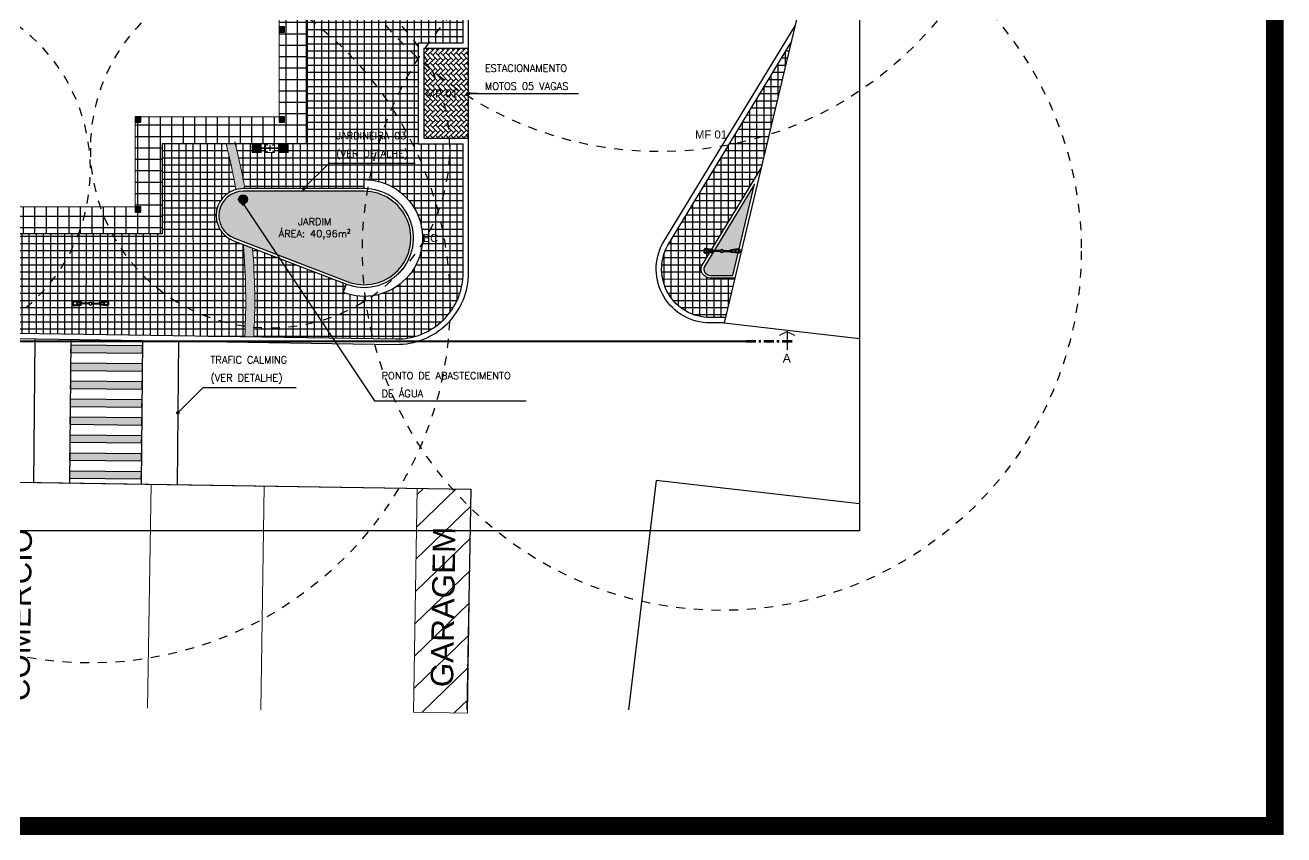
# Model space of a CAD drawing. Extents: x 387222 to 388513, y 9633222 to 9634061.
# Drawn here: x 388008.6 to 388078.6, y 9633396.9 to 9633442 of the extents above; entities that cross this region are included whole.
import ezdxf
from ezdxf.enums import TextEntityAlignment as Align

# ---------------------------------------------------------------- set-up
doc = ezdxf.new("R2010")
doc.units = 0
doc.header["$LTSCALE"] = 0.04921259842519685
doc.set_wipeout_variables(frame=1)
for name, pattern in [('ACAD_PROJEÇÃO', [0.2, 0.1, -0.1]), ('CONTINUO', [0]), ('DASHDOT', [1, 0.5, -0.25, 0, -0.25])]:
    doc.linetypes.add(name, pattern=pattern)
doc.layers.get('Defpoints').update_dxf_attribs({"color": 8})
for name, color, linetype in [('AI-Cotas', 12, 'Continuous'), ('BANCO', 2, 'Continuous'), ('Camada 1', 7, 'Continuous'), ('DLXLUM03', 2, 'Continuous'), ('DLXLUM07', 2, 'Continuous'), ('HACHURA', 253, 'Continuous'), ('MEIO-FIO', 3, 'Continuous'), ('P01', 22, 'Continuous'), ('P04', 41, 'Continuous'), ('P08', 8, 'Continuous'), ('P2', 2, 'Continuous'), ('P6', 4, 'Continuous'), ('SINAH_IMPLANTAR', 7, 'Continuous'), ('Texto', 2, 'Continuous')]:
    doc.layers.add(name, color=color, linetype=linetype)
for name, color, linetype, lineweight in [('ARQ_ALVENARIA', 1, 'Continuous', 0), ('ARQ_PISO', 7, 'Continuous', 13), ('Layout', 8, 'Continuous', 13), ('PAISAGISMO', 73, 'Continuous', 25), ('POSTE 5m', 6, 'Continuous', 13)]:
    doc.layers.add(name, color=color, linetype=linetype, lineweight=lineweight)
doc.styles.add('COTA_200', font='romans.shx', dxfattribs={"height": 0.4})
doc.styles.add('RS200', font='romans.shx', dxfattribs={"height": 0.4})
doc.styles.add('RUA_200', font='arial.ttf', dxfattribs={"height": 0.45})
doc.styles.add('SANS', font='SAS_____.PFB')
doc.styles.add('T7', font='arial.ttf')
doc.dimstyles.new('Cota 200', dxfattribs={"dimscale": 0.2, "dimtxt": 0.4, "dimasz": 1, "dimexe": 1.25, "dimexo": 0.625, "dimgap": 1, "dimtad": 1, "dimzin": 4, "dimdsep": 46, "dimtxsty": 'RS200', "dimblk": 'DOT', "dimcen": 0.1, "dimclrt": 2, "dimadec": 0, "dimazin": 0, "dimtfac": 1, "dimtix": 1, "dimtmove": 0, "dimatfit": 3, "dimldrblk": 'DOT', "dimfxl": 1, "dimarcsym": 0})
pattern_1 = [(90, (0, 0), (-0.396875, 1.124255375002021e-16), []), (180, (0, 0), (-1.367271224207824e-16, -0.396875), [])]

# ---------------------------------------------------------------- blocks, each defined once
blk = doc.blocks.new('A$C2188079F')
at = {"layer": 'Layout'}
h = blk.add_hatch(dxfattribs=at)
h.set_pattern_fill('LINE', color=256, scale=0.4, angle=45.80543982138884, style=0)
h.set_pattern_definition([(45.80543982138884, (2.069106477312744, 57.00632724538445), (-0.9105605299318542, 0.8853132334548156), [])])
h.paths.add_polyline_path([(41.19592950423248, 12.90303795412183), (38.19622592255473, 12.86086661182344), (38.37141798762605, 0.3992221169173717), (41.3711215693038, 0.4413934592157602)])
for p, q in [((3.158347681164742e-07, 12.32388486340642), (41.19592950423248, 12.90303795412183)), ((23.39768825296778, 12.65282132849097), (23.57288031798089, 0.1911768335849047)), ((29.69706577446777, 12.74138114415109), (29.87225783948088, 0.2797366511076689)), ((38.19622592255473, 12.86086661182344), (38.37141798762605, 0.3992221169173717)), ((41.19592950423248, 12.90303795412183), (41.3711215693038, 0.4413934592157602)), ((9.799032016017009, 12.46164458058774), (9.974224081030115, 8.568167686462402e-08)), ((41.3711215693038, 0.4413934592157602), (38.37141798762605, 0.3992221169173717))]:
    blk.add_line(p, q, dxfattribs=at)
at = {"layer": 'Layout', "char_height": 1.25, "width": 15.72225240717143, "attachment_point": 1, "rotation": 90.80543982138883, "style": 'T7'}
for s, insert in [('GARAGEM', (39.2760995500721, 1.837821006774902)), ('COMERCIO', (15.73768913687672, 0.3603971693664789))]:
    blk.add_mtext(s, dxfattribs=dict(at, insert=insert))
blk = doc.blocks.new('A$C25162ABB')
at = {"layer": 'SINAH_IMPLANTAR'}
h = blk.add_hatch(color=256, dxfattribs=at)
h.dxf.hatch_style = 1
h.paths.add_polyline_path([(2.018109218392055, 7.351167233660817), (6.016661224479321, 7.458786258473992), (6.005899321986362, 7.85864146053791), (2.007347315899096, 7.751022435724735)])
h = blk.add_hatch(color=256, dxfattribs=at)
h.dxf.hatch_style = 1
h.paths.add_polyline_path([(2.045013973664027, 6.35152923129499), (6.043565979751293, 6.459148256108165), (6.032804077258334, 6.859003458172083), (2.034252071171068, 6.751384433358908)])
h = blk.add_hatch(color=256, dxfattribs=at)
h.dxf.hatch_style = 1
h.paths.add_polyline_path([(2.071918728819583, 5.351891230791807), (6.070470734906849, 5.459510255604982), (6.059708832413889, 5.8593654576689), (2.061156826326624, 5.751746432855725)])
h = blk.add_hatch(color=256, dxfattribs=at)
h.dxf.hatch_style = 1
h.paths.add_polyline_path([(2.098823484091554, 4.352253226563334), (6.09737549017882, 4.45987225137651), (6.086613587685861, 4.859727453440428), (2.088061581598595, 4.752108428627253)])
h = blk.add_hatch(color=256, dxfattribs=at)
h.dxf.hatch_style = 1
h.paths.add_polyline_path([(2.12572823924711, 3.352615227922797), (6.124280245334376, 3.460234252735972), (6.113518342841417, 3.860089454799891), (2.114966336754151, 3.752470429986715)])
h = blk.add_hatch(color=256, dxfattribs=at)
h.dxf.hatch_style = 1
h.paths.add_polyline_path([(2.152632994402666, 2.35297722555697), (6.151185000489932, 2.460596250370145), (6.140423097996973, 2.860451452434063), (2.141871091909707, 2.752832427620888)])
h = blk.add_hatch(color=256, dxfattribs=at)
h.dxf.hatch_style = 1
h.paths.add_polyline_path([(2.179537749558222, 1.353339226916432), (6.178089755645487, 1.460958251729608), (6.167327853152528, 1.860813453793526), (2.168775847065262, 1.75319442898035)])
h = blk.add_hatch(color=256, dxfattribs=at)
h.dxf.hatch_style = 1
h.paths.add_polyline_path([(2.206442504830193, 0.3537012226879597), (6.204994510917459, 0.4613202475011349), (6.1942326084245, 0.861175449565053), (2.195680602337234, 0.7535564247518778)])
at = {"layer": 'Camada 1'}
for points in [[(-1.137377694249153e-07, 7.997104324400425), (0.2152379263425246, 3.688037395477295e-07)], [(1.999275889364071, 8.050913834944367), (2.214513929444365, 0.053809879347682)], [(5.997827895567752, 8.158532856032252), (6.213065935648046, 0.1614289004355669)], [(7.997103898669593, 8.212342366576195), (8.212341938749887, 0.2152384109795094)]]:
    blk.add_lwpolyline(points, dxfattribs=at)
at = {"layer": 'SINAH_IMPLANTAR'}
for points in [[(2.018109218392055, 7.351167233660817), (6.016661224479321, 7.458786258473992), (6.005899321986362, 7.85864146053791), (2.007347315899096, 7.751022435724735)], [(2.045013973664027, 6.35152923129499), (6.043565979751293, 6.459148256108165), (6.032804077258334, 6.859003458172083), (2.034252071171068, 6.751384433358908)], [(2.071918728819583, 5.351891230791807), (6.070470734906849, 5.459510255604982), (6.059708832413889, 5.8593654576689), (2.061156826326624, 5.751746432855725)], [(2.098823484091554, 4.352253226563334), (6.09737549017882, 4.45987225137651), (6.086613587685861, 4.859727453440428), (2.088061581598595, 4.752108428627253)], [(2.12572823924711, 3.352615227922797), (6.124280245334376, 3.460234252735972), (6.113518342841417, 3.860089454799891), (2.114966336754151, 3.752470429986715)], [(2.152632994402666, 2.35297722555697), (6.151185000489932, 2.460596250370145), (6.140423097996973, 2.860451452434063), (2.141871091909707, 2.752832427620888)], [(2.179537749558222, 1.353339226916432), (6.178089755645487, 1.460958251729608), (6.167327853152528, 1.860813453793526), (2.168775847065262, 1.75319442898035)], [(2.206442504830193, 0.3537012226879597), (6.204994510917459, 0.4613202475011349), (6.1942326084245, 0.861175449565053), (2.195680602337234, 0.7535564247518778)]]:
    blk.add_lwpolyline(points, close=True, dxfattribs=at)
blk = doc.blocks.new('Ind-corte05')
blk.add_line((0.3515625, 1.500000000000014), (-0.3124456740292771, 1.5))
for points, const_width in [([(0, 1.6875), (0, 1.3125)], 0.09375), ([(0.2109375, 1.78125), (0.3515625, 1.5), (0.2109375, 1.21875)], 0.0375), ([(0, 1.21875), (0, 1.125)], 0.09375), ([(0, 1.03125), (0, 0.65625)], 0.09375), ([(0, 0.5625), (0, 0.46875)], 0.09375), ([(0, 0.375), (0, 0)], 0.09375)]:
    blk.add_lwpolyline(points, dxfattribs=dict(const_width=const_width))
at = {"color": 4, "style": 'SANS'}
blk.add_attdef('CORTE', text='', height=0.5, rotation=90, dxfattribs=at).set_placement((-0.3913552443832202, 1.5), align=Align.CENTER)
blk = doc.blocks.new('_Dot')
at = {"color": 0, "linetype": 'ByBlock', "lineweight": -2}
blk.add_line((-0.5, 0), (-1, 0), dxfattribs=at)
at = {"color": 0, "linetype": 'ByBlock', "const_width": 0.5}
blk.add_lwpolyline([(-0.25, 0, 1), (0.25, 0, 1)], format="xyb", close=True, dxfattribs=at)
blk = doc.blocks.new('POSTE 5m')
for points in [[(-0.02494806883356659, 1.000000000001052), (0.02494806884550371, 1.000000000000767)], [(-0.02494806883356659, -1.000000000000142), (0.02494806884550371, -0.9999999999998579)]]:
    blk.add_lwpolyline(points)
blk.add_wipeout([(-0.2500000000015348, 0.24999999999851602), (0.24999999999846523, 0.2500000000014778), (0.2500000000014271, -0.24999999999852213), (-0.24999999999857292, -0.250000000001484)])
blk.add_wipeout([(-0.024948068838058113, 0.24999999999968284), (-0.2500000000015916, 0.24999999999851602), (-0.24999999999862976, -0.250000000001484), (-0.02494806883805123, -0.25000000000014666), (-0.024948068839482918, -0.008316022882498709), (-0.1538388126940095, -0.008316022883268782), (-0.15383881269410798, 0.008316022880530613), (-0.024948068839467707, 0.00831602288087436)])
for p, q in [((-0.03863345511689431, 0.2499999999997726), (-0.2500000000015348, 0.2499999999985221)), ((-0.03863345511416583, -0.2500000000002274), (-0.2499999999985789, -0.2500000000014779))]:
    blk.add_line(p, q)
blk.add_lwpolyline([(-0.2500000000015348, 0.2499999999985221), (-0.2499999999985789, -0.2500000000014779)])
blk.add_wipeout([(0.024948068841008864, 0.250000000000132), (0.249999999998461, 0.25000000000146927), (0.25000000000142286, -0.2499999999985307), (0.02494806884101486, -0.24999999999986802), (0.024948068839583226, -0.008316022882224832), (0.15383881269416666, -0.008316022881454754), (0.15383881269406807, 0.00831602288234464), (0.024948068839598325, 0.008316022882000892)])
h = blk.add_hatch(color=256)
h.dxf.hatch_style = 1
h.paths.add_polyline_path([(-0.2499999999940314, 1.000000000000909), (0.2500000000059686, 1.000000000000909), (0.2500000000059686, 0.5000000000009095), (-0.2499999999940314, 0.5000000000009095)])
h = blk.add_hatch(color=256)
h.dxf.hatch_style = 1
h.paths.add_polyline_path([(-0.2499999999940314, -1), (0.2500000000059686, -1), (0.2500000000059686, -0.5), (-0.2499999999940314, -0.5)])
for p, q in [((-0.05982397687546381, 0.00831602288110389), (-0.1538388126940617, 0.008316022880535456)), ((-0.1538388126940617, 0.008316022880535456), (-0.1538388126939481, -0.00831602288326394)), ((-0.0249480688365793, 0.5000000000009095), (-0.02494806883953515, 1.023181539494544e-12)), ((0.02494806883953515, 1.70530256582424e-13), (-0.02494806883953515, -1.70530256582424e-13)), ((0.02494806884254785, 0.5000000000009095), (0.02494806883953515, 7.389644451905042e-13)), ((0.02494806884254785, -0.5), (0.02494806883953515, 1.70530256582424e-13)), ((0.2499999999984652, 0.2500000000014779), (0.03863345511405214, 0.2500000000002274)), ((0.05982397687523644, 0.008316022881786012), (0.1538388126940617, 0.008316022882354446)), ((0.1538388126941754, -0.008316022881444951), (0.1538388126940617, 0.008316022882354446)), ((-0.05982397687535013, -0.008316022882695506), (-0.1538388126939481, -0.00831602288326394)), ((-0.0249480688365793, -0.5), (-0.02494806883953515, -1.13686837721616e-13)), ((0.024948068839592, -0.008316022882212337), (0.1538388126941754, -0.008316022881444951)), ((0.2500000000014211, -0.2499999999985221), (0.038633455117008, -0.2499999999997726))]:
    blk.add_line(p, q)
for points in [[(-0.2499999999940314, 1.000000000000909), (0.2500000000059686, 1.000000000000909), (0.2500000000059686, 0.5000000000009095), (-0.2499999999940314, 0.5000000000009095)], [(-0.2499999999940314, -1), (0.2500000000059686, -1), (0.2500000000059686, -0.5), (-0.2499999999940314, -0.5)]]:
    blk.add_lwpolyline(points, close=True)
blk.add_lwpolyline([(0.2499999999984652, 0.2500000000014779), (0.2500000000014211, -0.2499999999985221)])
for centre in [(-0.1729204630095751, 0.1729204621359486), (0.1729204614585456, 0.1729204621379949), (-0.1729204630075287, -0.1729204622353109), (0.1729204614605919, -0.1729204622332645)]:
    blk.add_circle(centre, 0.0198876919474139)
at = {"layer": 'Defpoints', "linetype": 'ACAD_PROJEÇÃO', "ltscale": 100}
blk.add_circle((0, 0), 10, dxfattribs=at)
blk = doc.blocks.new('WTWERT')
at = {"layer": 'DLXLUM07'}
for p, q in [((-0.02316019181726858, 0.1556826765357471), (0.1254569920761242, 0.9933582149150482)), ((0.07530218876240724, 0.1382138582991388), (0.2239193726558, 0.9758893966784541))]:
    blk.add_line(p, q, dxfattribs=at)
for points in [[(0.1121024954077967, 0.918086063382006), (0.05328822167615499, 0.92852066644042, -0.3825018200332638), (0.01213188099140439, 0.9810553524679051), (0.05858666951283453, 1.682634653711659, -0.4466527067225635), (0.234462146276897, 1.82041773736826), (0.4060790329530022, 1.78997012700151, -0.4466527067225759), (0.5238225200148889, 1.600094291984476), (0.3260957969763041, 0.9253530776610006, -0.3825018200332703), (0.2693791497190716, 0.8901826420870123), (0.2105648759874583, 0.900617245145412)], [(0.1260775499970634, 0.9968559678457467), (0.09373326122299375, 1.002594367610811), (0.1361999824167128, 1.64394423765637, -0.4466527067225225), (0.2534503002594022, 1.735799626760752), (0.3591407697919209, 1.717048428681522, -0.4466527067226305), (0.4376364278331977, 1.590464538670176), (0.2568842193508232, 0.973648749844088), (0.2245399305767393, 0.9793871496091526)]]:
    blk.add_lwpolyline(points, format="xyb", dxfattribs=at)
for centre, radius in [((0.2414145880273537, 1.360724848234923), 0.04999517916618856), ((0, 0), 0.1573959664614787)]:
    blk.add_circle(centre, radius, dxfattribs=at)
blk.add_arc((0.1746881823659692, 0.984623805796744), 0.04999999999999716, 349.9394872351637, 169.9394872351636, dxfattribs=at)
blk = doc.blocks.new('POSTE 10m')
at = {"layer": 'Defpoints', "linetype": 'ACAD_PROJEÇÃO', "ltscale": 100}
blk.add_circle((0, 0), 20, dxfattribs=at)
at = {"linetype": 'ByBlock', "yscale": 0.545506238673283, "zscale": 0.545506238673283}
for xscale, rotation in [(-0.5455062386732819, 79.04222986102549), (0.545506238673283, 280.9577701389744)]:
    blk.add_blockref('WTWERT', (0, 0), dxfattribs=dict(at, xscale=xscale, rotation=rotation))
blk = doc.blocks.new('*X430')
at = {"color": 0}
for p, q in [((-0.1092439952078573, -0.1470766164589037), (-0.1092439952078573, 0.1529233835411077)), ((-0.0827274909133658, -0.1470766164589037), (-0.08272749091336579, 0.1529233835411077)), ((-0.03424399520785444, -0.1470766164589037), (-0.03424399520785442, 0.1529233835411077)), ((-0.007727490913362957, -0.1470766164589037), (-0.007727490913362938, 0.1529233835411077)), ((0.0407560047921484, -0.1470766164589037), (0.04075600479214842, 0.1529233835411077)), ((0.06727250908663988, -0.1470766164589037), (0.0672725090866399, 0.1529233835411077)), ((0.1157560047921512, -0.1470766164589037), (0.1157560047921513, 0.1529233835411077)), ((0.1422725090866427, -0.1470766164589037), (0.1422725090866427, 0.1529233835411077))]:
    blk.add_line(p, q, dxfattribs=at)
blk = doc.blocks.new('Lum. Piso')
at = {"layer": 'HACHURA'}
h = blk.add_hatch(color=8, dxfattribs=at)
h.dxf.hatch_style = 1
h.paths.add_polyline_path([(0, -0.2999999523162842), (0.6000000014901161, -0.2999999523162842), (0.6000000014901161, 0.2999999523162842), (0, 0.2999999523162842)])
at = {"layer": 'DLXLUM03'}
for points in [[(0, -0.2999999523162842), (0.6000000014901161, -0.2999999523162842), (0.6000000014901161, 0.2999999523162842), (0, 0.2999999523162842)], [(0.07500000298023224, -0.2250000238418579), (0.5250000059604645, -0.2250000238418579), (0.5250000059604645, 0.2249999046325684), (0.07500000298023224, 0.2249999046325684)]]:
    blk.add_lwpolyline(points, close=True, dxfattribs=at)
at = {"layer": 'DLXLUM03', "xscale": 1.499999999999803, "yscale": 1.499999999999803, "zscale": 1.499999999999803}
blk.add_blockref('*X430', (0.2851501107215881, -0.004385232925415039), dxfattribs=at)

msp = doc.modelspace()

# ---------------------------------------------------------------- hatches: boundary and pattern name
at = {"layer": 'Camada 1'}
h = msp.add_hatch(dxfattribs=at)
h.set_pattern_fill('ANSI37', color=256, scale=0.2, angle=45)
h.set_pattern_definition([(90, (0, 0), (-0.635, 1.110223024625157e-16), []), (180, (0, 0), (-1.110223024625157e-16, -0.635), [])])
h.paths.add_polyline_path([(387972.6128326783, 9633435.070389614), (388005.2128326783, 9633435.070389614), (388005.2128326783, 9633430.360389614), (388016.2128326783, 9633430.360389614), (388016.2128326783, 9633435.370389614), (388024.2128326783, 9633435.370389614), (388024.2128326783, 9633453.370389614), (388016.2128326783, 9633453.370389614), (388016.2128326783, 9633458.380389614), (388005.2128326783, 9633458.380389614), (388005.2128326783, 9633453.670389613), (387972.6128326783, 9633453.670389613)])
h.paths.add_polyline_path([(387986.7128326783, 9633449.370389614), (388006.7128326783, 9633449.370389614), (388006.7128326783, 9633456.880389614), (388014.7128326783, 9633456.880389614), (388014.7128326783, 9633451.870389614), (388022.7128326783, 9633451.870389614), (388022.7128326783, 9633436.870389614), (388014.7128326783, 9633436.870389614), (388014.7128326783, 9633431.860389614), (388006.7128326783, 9633431.860389614), (388006.7128326783, 9633439.370389614), (387986.7128326783, 9633439.370389614)], flags=16)
at = {"layer": 'P01'}
h = msp.add_hatch(color=256, dxfattribs=at)
h.dxf.hatch_style = 1
h.paths.add_polyline_path([(388021.2353666939, 9633429.562103685), (388020.7164656646, 9633429.761773713, -0.03618353630512278), (388020.8005665701, 9633424.631119), (388021.3009068829, 9633424.623306815, 0.03434066994241669)])
h.paths.add_polyline_path([(388020.2754861391, 9633435.370389614), (388019.7597847013, 9633435.370389614, -0.01841212166500684), (388020.3106256719, 9633432.815460382, -0.06796931397724967), (388020.7128326783, 9633432.870389614), (388020.8086712249, 9633432.870389614, 0.01775715997442585)])
at = {"layer": 'P04'}
h = msp.add_hatch(dxfattribs=at)
h.set_pattern_fill('NET', color=256, scale=0.125, angle=89.99999999999999)
h.set_pattern_definition(pattern_1)
h.paths.add_polyline_path([(388051.1899635011, 9633440.977123423), (388044.3259075806, 9633429.686469194, 0.5697587811215009), (388046.6944097094, 9633425.690244805), (388047.5464826747, 9633425.690244805), (388048.0708315634, 9633427.890244804), (388046.6944097086, 9633427.890244804, -0.5499723542406273), (388046.2421386309, 9633428.603436906), (388049.5296772872, 9633434.011094224)])
h = msp.add_hatch(dxfattribs=at)
h.set_pattern_fill('NET', color=256, scale=0.125, angle=89.99999999999999)
h.set_pattern_definition(pattern_1)
h.paths.add_polyline_path([(388020.7164656646, 9633429.761773713), (388020.1741461792, 9633429.970455024, -0.7225506700937917), (388020.3106256719, 9633432.815460382, 0.01841212166500668), (388019.7597847013, 9633435.370389614), (388016.2128326783, 9633435.370389614), (388016.2128326783, 9633430.360389614), (388005.2128326783, 9633430.360389614), (388005.2128326783, 9633434.170389611), (387983.1856773358, 9633434.170389611, -0.1179149803235454), (387984.2341959066, 9633429.73372385), (387985.1722979605, 9633430.68845484, -0.4142135622743975), (387986.1622092542, 9633430.697151419, -0.414213562398668), (387986.1709058323, 9633429.707240123), (387983.9597851912, 9633427.456924833, -0.06109441560120796), (387983.1209224201, 9633425.223254576, 0.206368927856956), (387984.3672854586, 9633425.731444161), (387990.1844869847, 9633431.651762262), (387991.9677153276, 9633429.899593126), (387993.7198844624, 9633431.68282147), (387995.5031128053, 9633429.930652333), (387997.25528194, 9633431.713880679), (387999.038510283, 9633429.96171154), (388000.7906794179, 9633431.744939886), (388003.0018825631, 9633429.572250156), (388001.2497134284, 9633427.789021814), (388004.2445508674, 9633424.846346669), (388006.8853261559, 9633424.848388016), (388020.8005665701, 9633424.631119, 0.03618353630512278)])
at = {"layer": 'P08'}
h = msp.add_hatch(dxfattribs=at)
h.set_pattern_fill('NET', color=256, scale=0.125, angle=89.99999999999999)
h.set_pattern_definition(pattern_1)
h.paths.add_polyline_path([(388030.4574345423, 9633440.970389616), (388032.9574345423, 9633440.970389616), (388032.9574345423, 9633447.770389613), (388030.4574345423, 9633447.770389613), (388030.4574345423, 9633450.931510005, -0.1806002190295753), (388024.2128326783, 9633450.126730202), (388024.2128326783, 9633435.370389614), (388020.2754861391, 9633435.370389614, -0.0177571599744258), (388020.8086712249, 9633432.870389614), (388027.4420123445, 9633432.870389614), (388027.4420123445, 9633433.370389614, -1.202874952973391), (388026.2748083224, 9633427.087217221), (388026.4543704886, 9633427.553862084), (388021.2353666939, 9633429.562103685, -0.03434066994241668), (388021.3009068829, 9633424.623306815), (388029.1996707271, 9633424.499977529, 0.4187937790548995), (388032.9574345423, 9633428.1995266), (388032.9574345423, 9633435.370389614), (388030.4574345423, 9633435.370389614)])
h.paths.add_polyline_path([(388026.7128326783, 9633443.170389615), (388026.7128326783, 9633445.570389614), (388030.7574345423, 9633445.570389614), (388030.7574345423, 9633443.170389615)], flags=16)
h.paths.add_polyline_path([(388027.2128326783, 9633443.670389615), (388027.2128326783, 9633445.070389614), (388030.2574345423, 9633445.070389614), (388030.2574345423, 9633443.670389615)], flags=0)
h = msp.add_hatch(dxfattribs=at)
h.set_pattern_fill('AR-HBONE', color=256, scale=0.002, angle=90)
h.set_pattern_definition([(135, (0, 0), (-0.2873681958742129, 4.601793649310923e-17), [0.6096, -0.2032]), (225, (-0.143684, 0.143684), (-0.2873681958742129, 4.601793649310923e-17), [0.6096, -0.2032])])
h.paths.add_polyline_path([(388033.2574345423, 9633440.670389615), (388030.7574345423, 9633440.670389615), (388030.7574345423, 9633435.670389615), (388033.2574345423, 9633435.670389615)])
at = {"layer": 'PAISAGISMO', "ltscale": 0.5}
h = msp.add_hatch(color=256, dxfattribs=at)
h.dxf.hatch_style = 1
edge = h.paths.add_edge_path()
edge.add_arc((388027.4420123463, 9633430.120389614), 2.599999999818761, 248.9526285524468, 450.0000000397641)
edge.add_line((388027.4420123445, 9633432.720389614), (388020.7128326783, 9633432.720389614))
edge.add_arc((388020.7128326793, 9633431.370389614), 1.349999999627471, 90.00000004199696, 248.9535719188706)
edge.add_line((388020.2280148291, 9633430.110448483), (388026.5082491268, 9633427.6938517))
h = msp.add_hatch(color=256, dxfattribs=at)
h.dxf.hatch_style = 1
edge = h.paths.add_edge_path()
edge.add_line((388049.1628360856, 9633433.118926626), (388046.3748031179, 9633428.532903934))
edge.add_arc((388046.6944097086, 9633428.390244804), 0.3500000000696105, 155.9459965881468, 270)
edge.add_line((388046.6944097086, 9633428.040244805), (388047.9523810081, 9633428.040244805))
edge.add_line((388047.9523810081, 9633428.040244805), (388049.1628360856, 9633433.118926626))

# ---------------------------------------------------------------- linework, layer by layer
at = {"layer": 'AI-Cotas'}
for points in [[(388033.7574345423, 9633438.170389615), (388033.2574345423, 9633438.170389615)], [(388025.4916360738, 9633434.284603177), (388024.0774225114, 9633432.870389614)], [(388018.4956432291, 9633421.803935647), (388017.0814296667, 9633420.389722085)]]:
    msp.add_lwpolyline(points, dxfattribs=at)
at = {"layer": 'AI-Cotas', "linetype": 'DASHDOT', "ltscale": 30, "const_width": 0.1}
msp.add_lwpolyline([(388048.6619502794, 9633424.370389614), (387935.857396168, 9633424.370389614)], dxfattribs=at)
at = {"layer": 'ARQ_ALVENARIA'}
msp.add_lwpolyline([(388006.7128326783, 9633431.860389614), (388006.7128326783, 9633439.370389614), (387986.7128326783, 9633439.370389614), (387986.7128326783, 9633449.370389614), (388006.7128326783, 9633449.370389614), (388006.7128326783, 9633456.880389614), (388014.7128326783, 9633456.880389614), (388014.7128326783, 9633451.870389614), (388022.7128326783, 9633451.870389614), (388022.7128326783, 9633436.870389614), (388014.7128326783, 9633436.870389614), (388014.7128326783, 9633431.860389614)], close=True, dxfattribs=at)
at = {"layer": 'ARQ_PISO'}
for radius, start, end in [(35.5, 10.05706136904706, 14.2763320789873), (36, 10.00471860415102, 14.2763320789873), (35.5, 356.7945797982696, 5.083619261724611), (36, 356.7945797982696, 4.693902796547793)]:
    msp.add_arc((387985.3561070664, 9633426.616135495), radius, start, end, dxfattribs=at)
at = {"layer": 'BANCO'}
msp.add_lwpolyline([(388027.4420123445, 9633432.870389614), (388027.4420123445, 9633433.370389614, -1.20287495297339), (388026.2748083224, 9633427.087217221), (388026.4543704886, 9633427.553862084)], format="xyb", dxfattribs=at)
at = {"layer": 'Defpoints'}
msp.add_lwpolyline([(388055.0084279774, 9633413.829406537), (387931.0084279774, 9633413.829406537), (387931.0084279774, 9633477.829406537), (388055.0084279774, 9633477.829406537)], close=True, dxfattribs=at)
at = {"layer": 'MEIO-FIO'}
for points in [[(388063.3372882099, 9633485.058352012), (388052.0959828857, 9633444.778490582), (388047.4749805533, 9633425.390244804), (388055.0084279774, 9633424.523819318)], [(388033.2574345423, 9633440.670389615), (388033.2574345423, 9633448.070389614)], [(388032.9574345423, 9633440.970389616), (388032.9574345423, 9633447.770389613)], [(388032.9574345423, 9633440.970389616), (388030.4574345423, 9633440.970389616), (388030.4574345423, 9633435.370389614), (388032.9574345423, 9633435.370389614)], [(388033.2574345423, 9633440.670389615), (388030.7574345423, 9633440.670389615), (388030.7574345423, 9633435.670389615), (388033.2574345423, 9633435.670389615)], [(387941.8120344582, 9633403.471293485), (387942.1115275472, 9633415.894692754), (387987.5461943981, 9633416.53343618), (388006.8237408688, 9633416.54833793), (388033.3882300577, 9633416.133566754), (388033.1572375942, 9633403.851745922)], [(388055.0084279772, 9633415.32454933), (388043.6944097087, 9633416.625780124), (388042.1510205615, 9633403.851745922)]]:
    msp.add_lwpolyline(points, dxfattribs=at)
for points in [[(388047.4749805533, 9633425.390244804), (388046.6944097087, 9633425.390244804, -0.570532192374316), (388044.0661104111, 9633429.836634379), (388051.4163661666, 9633441.927036496)], [(388047.5464826747, 9633425.690244805), (388046.6944097087, 9633425.690244805, -0.5697587810452641), (388044.3259075806, 9633429.686469194), (388051.1899635006, 9633440.977123423)], [(388004.1219244039, 9633424.546251789), (388006.8831001817, 9633424.548386207), (388029.1949871714, 9633424.20001409, 0.4187937791647714), (388033.2574345423, 9633428.1995266), (388033.2574345423, 9633435.670389615)], [(388004.2445508669, 9633424.846346669), (388006.8853261559, 9633424.848388016), (388029.1996707241, 9633424.499977529, 0.4187937792639182), (388032.9574345423, 9633428.1995266), (388032.9574345423, 9633435.370389614)], [(388048.0708315634, 9633427.890244804), (388046.6944097087, 9633427.890244804, -0.5499723543352522), (388046.2421386309, 9633428.603436906), (388049.5296772869, 9633434.011094224)], [(388026.4543781719, 9633427.553859128, 1.20287495297339), (388027.4420123445, 9633432.870389614), (388020.7128326783, 9633432.870389614, 0.831348571002029), (388020.1741461792, 9633429.970455024), (388026.4544204292, 9633427.553842867)]]:
    msp.add_lwpolyline(points, format="xyb", dxfattribs=at)
for points in [[(388026.5082491268, 9633427.6938517, 1.202874953887909), (388027.4420123445, 9633432.720389614), (388020.7128326783, 9633432.720389614, 0.8313485703523775), (388020.2280148291, 9633430.110448483)], [(388049.1628360856, 9633433.118926626), (388046.3748031179, 9633428.532903934, 0.5432608379930842), (388046.6944097086, 9633428.040244805), (388047.9523810081, 9633428.040244805)]]:
    msp.add_lwpolyline(points, format="xyb", close=True, dxfattribs=at)
at = {"layer": 'P08'}
msp.add_lwpolyline([(388033.2574345423, 9633435.670389615), (388033.2574345423, 9633440.670389615)], dxfattribs=at)
at = {"layer": 'P2'}
msp.add_lwpolyline([(388005.2128326783, 9633453.670389613), (388005.2128326783, 9633458.380389614), (388016.2128326783, 9633458.380389614), (388016.2128326783, 9633453.370389614), (388024.2128326783, 9633453.370389614), (388024.2128326783, 9633435.370389614), (388016.2128326783, 9633435.370389614), (388016.2128326783, 9633430.360389614), (388005.2128326783, 9633430.360389614), (388005.2128326783, 9633435.070389614)], dxfattribs=at)

# ---------------------------------------------------------------- block references
msp.add_blockref('POSTE 10m', (388043.885140782, 9633454.924322672))
at = {"rotation": 357.8941032891773}
msp.add_blockref('A$C25162ABB', (388008.8273382521, 9633416.476598276), dxfattribs=at)
at = {"layer": 'AI-Cotas'}
ref = msp.add_blockref('Ind-corte05', (388048.6619502794, 9633424.370389614), dxfattribs=dict(at, xscale=-1.540740740740731, yscale=1.540740740740731, zscale=1.54074074074073, rotation=270))
ref.add_attrib('CORTE', 'A', dxfattribs={"layer": '0', "color": 4, "height": 0.4875, "style": 'SANS'}).set_placement((388050.958289574, 9633423.185876712), align=Align.CENTER)
at = {"layer": 'Defpoints', "rotation": 358.3000311367287}
msp.add_blockref('A$C2188079F', (387991.8276541963, 9633404.458313856), dxfattribs=at)

# ---------------------------------------------------------------- texts
at = {"color": 0, "linetype": 'CONTINUO', "style": 'RUA_200'}
for p in [(388031.7574345423, 9633438.170389615), (388046.7412382888, 9633435.881835438)]:
    msp.add_text('MF 01', height=0.45, dxfattribs=at).set_placement(p, align=Align.MIDDLE_CENTER)
at = {"layer": 'AI-Cotas', "color": 2, "char_height": 0.4, "attachment_point": 7, "style": 'RS200'}
for s, insert in [('\\pxsm1.5;ESTACIONAMENTO\\PMOTOS 05 VAGAS', (388034.1574345423, 9633438.370389614)), ('\\pxsm1.5;JARDINEIRA 03\\P(VER DETALHE)', (388025.8916360738, 9633434.484603176)), ('\\pxsm1.5;TRAFIC CALMING\\P(VER DETALHE)', (388018.8956432291, 9633422.003935646)), ('\\pxsm1.5;PONTO DE ABASTECIMENTO\\PDE ÁGUA', (388028.4135996366, 9633421.260890916))]:
    msp.add_mtext(s, dxfattribs=dict(at, insert=insert))
at = {"layer": 'BANCO', "style": 'RUA_200'}
msp.add_text('BC', height=0.45, dxfattribs=at).set_placement((388030.6920123426, 9633430.120389616), align=Align.MIDDLE_LEFT)
at = {"layer": 'Texto', "insert": (388024.6919085635, 9633430.631232306), "char_height": 0.4, "attachment_point": 5, "style": 'COTA_200'}
msp.add_mtext_dynamic_manual_height_columns('JARDIM\\PÁREA: 40,96m² ', width=5.8627702961262, gutter_width=2.5, heights=[0], dxfattribs=at)

# ---------------------------------------------------------------- leaders
at = {"layer": 'AI-Cotas', "annotation_type": 0, "has_hookline": 1, "hookline_direction": 0}
for points, text_width in [([(388033.2574345423, 9633438.170389615), (388033.9574345423, 9633438.170389615)], 5.219047619047619), ([(388024.0774225114, 9633432.870389614), (388025.4916360738, 9633434.284603177), (388025.6916360738, 9633434.284603177)], 4.399999999999999), ([(388017.0814296667, 9633420.389722085), (388018.4956432291, 9633421.803935647), (388018.6956432291, 9633421.803935647)], 4.761904761904762)]:
    msp.add_leader(points, dimstyle='Cota 200', dxfattribs=dict(at, text_width=text_width))

# ---------------------------------------------------------------- next in the draw order: block references
at = {"layer": 'POSTE 5m', "xscale": -1, "rotation": 90}
msp.add_blockref('POSTE 5m', (388002.2128326783, 9633433.920389611), dxfattribs=at)

# ---------------------------------------------------------------- next in the draw order: block references
msp.add_blockref('POSTE 5m', (388022.2128326783, 9633435.120389614), dxfattribs=at)

# ---------------------------------------------------------------- next in the draw order: hatches: boundary and pattern name
at = {"layer": 'P6'}
h = msp.add_hatch(color=256, dxfattribs=at)
h.dxf.hatch_style = 1
edge = h.paths.add_edge_path()
edge.add_arc((388020.7128326783, 9633432.270389615), 0.25, 0, 360)

# ---------------------------------------------------------------- next in the draw order: linework, layer by layer
at = {"layer": 'Defpoints', "color": 1, "const_width": 1}
msp.add_lwpolyline([(387909.8208348344, 9633495.448842771), (388078.1102629978, 9633495.448842771), (388078.1102629978, 9633397.399382195), (387909.8208348344, 9633397.399382195)], close=True, dxfattribs=at)
at = {"layer": 'P6'}
msp.add_circle((388020.7128326783, 9633432.270389615), 0.25, dxfattribs=at)

# ---------------------------------------------------------------- next in the draw order: block references
for p in [(388047.3444097085, 9633429.390244804), (388012.2211487012, 9633426.465039277)]:
    msp.add_blockref('POSTE 10m', p)
at = {"layer": 'DLXLUM03', "xscale": 0.500004739048179, "yscale": 0.500004739048179, "zscale": 0.500004739048179}
for p in [(388022.7128326783, 9633441.720388217), (388014.7128326783, 9633436.720388217), (388022.7128326783, 9633436.720388217), (388014.7128326783, 9633431.710388217)]:
    msp.add_blockref('Lum. Piso', p, dxfattribs=at)

# ---------------------------------------------------------------- next in the draw order: leaders
at = {"layer": 'AI-Cotas', "annotation_type": 0, "has_hookline": 1, "hookline_direction": 0, "text_width": 8.038095238095238}
msp.add_leader([(388020.7128326783, 9633432.020389615), (388028.0135996366, 9633421.060890917), (388028.2135996366, 9633421.060890917)], dimstyle='Cota 200', dxfattribs=at)

doc.saveas('drawing.dxf')
